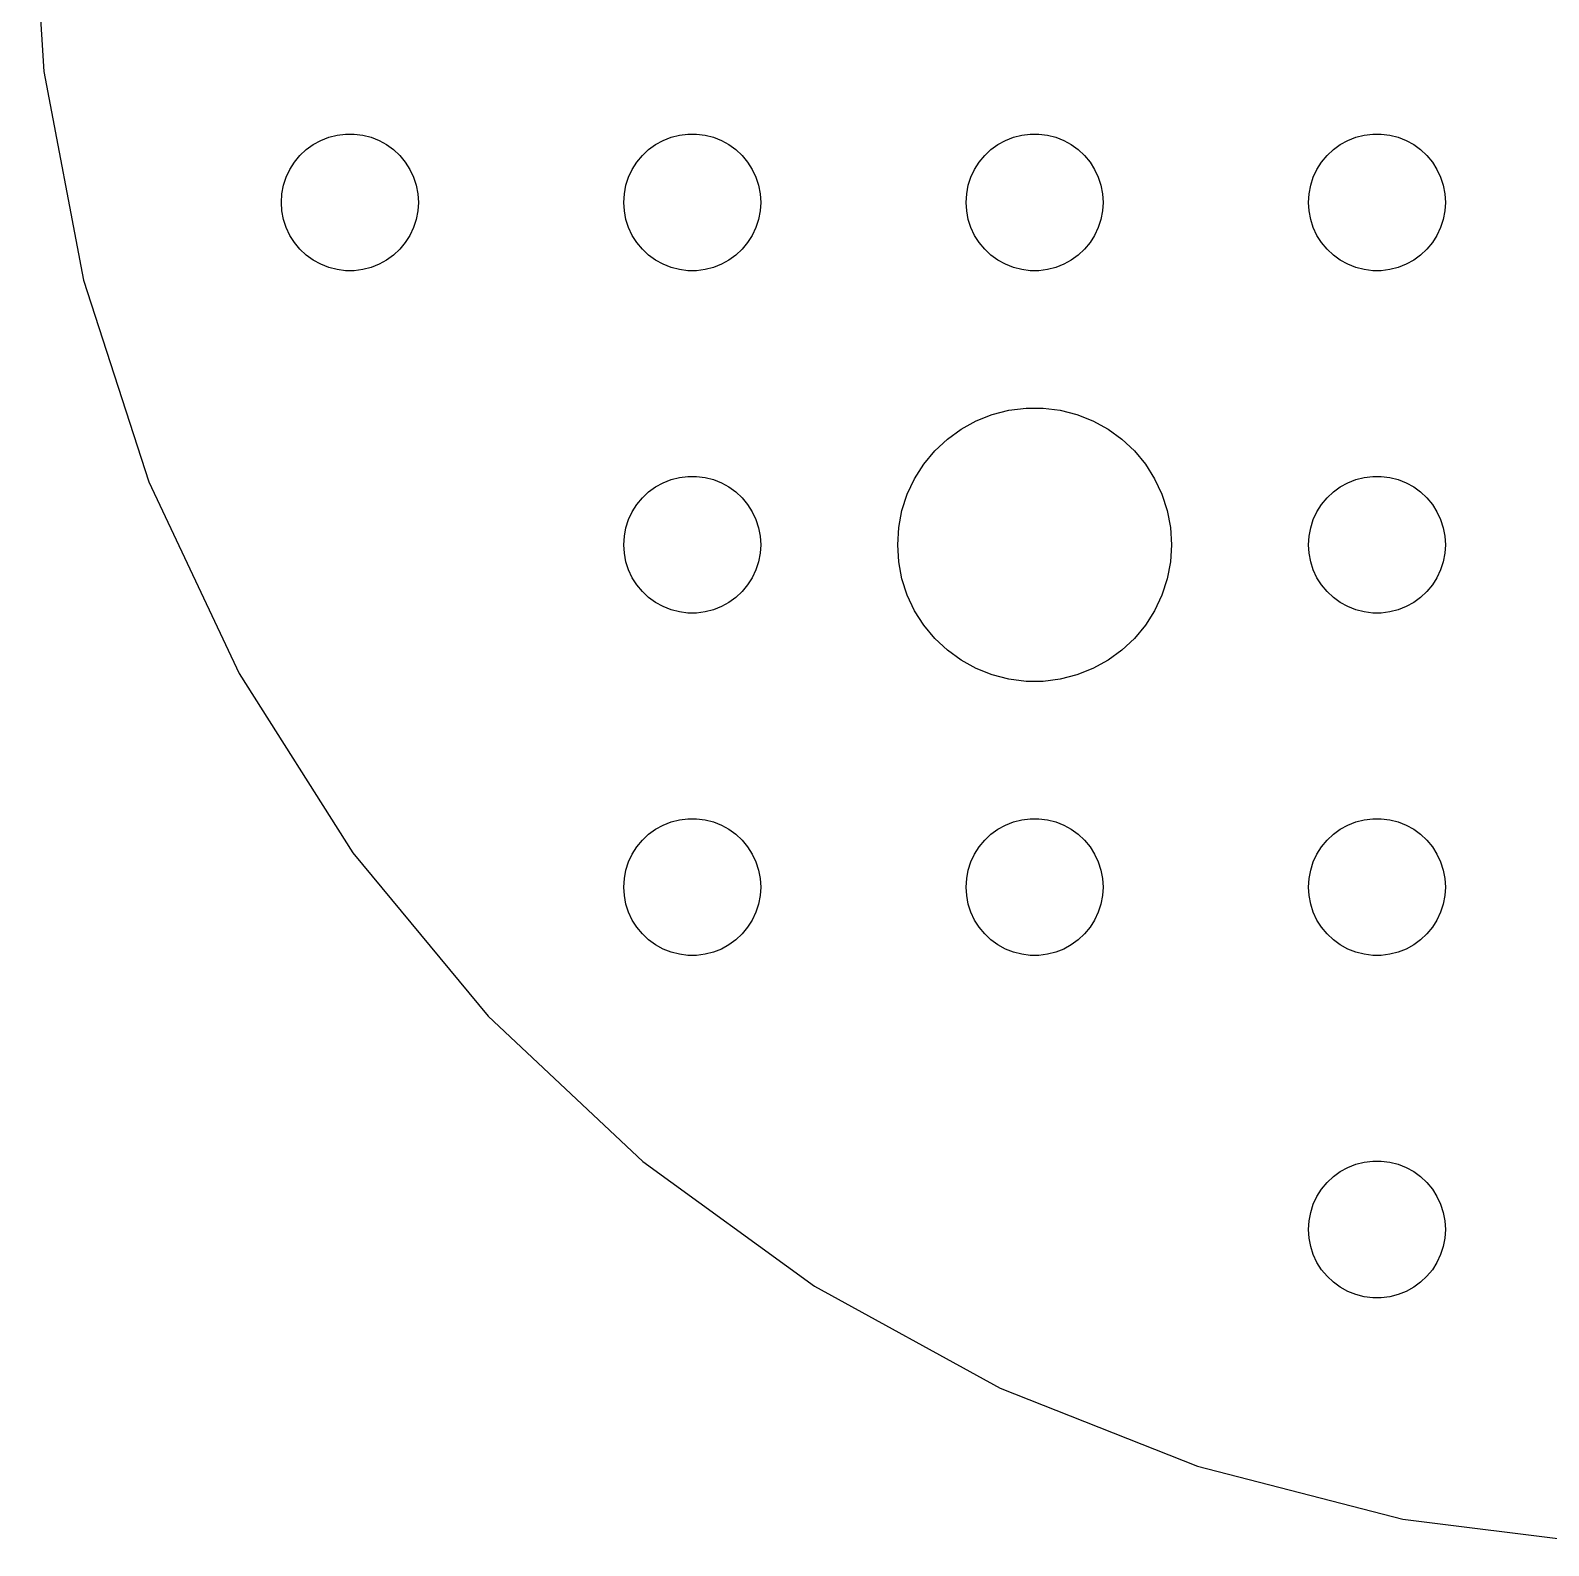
# Model space of a CAD drawing. Header units: metres. Extents: x -37 to 37, y 183 to 477.
# Drawn here: x -37 to -3.74, y 403.07 to 436.27 of the extents above; entities that cross this region are included whole.
import ezdxf

# ---------------------------------------------------------------- set-up
doc = ezdxf.new("R2010")
doc.units = ezdxf.units.M

msp = doc.modelspace()

# ---------------------------------------------------------------- linework, layer by layer
for p, q in [((-37, 440), (-36.7082, 435.363)), ((-36.7082, 435.363), (-35.8376, 430.798)), ((-30.9561, 433.656), (-30.8037, 433.766)), ((-30.8037, 433.766), (-30.6387, 433.857)), ((-30.6387, 433.857), (-30.4635, 433.927)), ((-30.4635, 433.927), (-30.2811, 433.973)), ((-30.2811, 433.973), (-30.0942, 433.997)), ((-30.0942, 433.997), (-29.9058, 433.997)), ((-29.9058, 433.997), (-29.7189, 433.973)), ((-29.7189, 433.973), (-29.5365, 433.927)), ((-29.5365, 433.927), (-29.3613, 433.857)), ((-29.3613, 433.857), (-29.1963, 433.766)), ((-29.1963, 433.766), (-29.0439, 433.656)), ((-23.4561, 433.656), (-23.3037, 433.766)), ((-23.3037, 433.766), (-23.1387, 433.857)), ((-23.1387, 433.857), (-22.9635, 433.927)), ((-22.9635, 433.927), (-22.7811, 433.973)), ((-22.7811, 433.973), (-22.5942, 433.997)), ((-22.5942, 433.997), (-22.4058, 433.997)), ((-22.4058, 433.997), (-22.2189, 433.973)), ((-22.2189, 433.973), (-22.0365, 433.927)), ((-22.0365, 433.927), (-21.8613, 433.857)), ((-21.8613, 433.857), (-21.6963, 433.766)), ((-21.6963, 433.766), (-21.5439, 433.656)), ((-15.9561, 433.656), (-15.8037, 433.766)), ((-15.8037, 433.766), (-15.6387, 433.857)), ((-15.6387, 433.857), (-15.4635, 433.927)), ((-15.4635, 433.927), (-15.2811, 433.973)), ((-15.2811, 433.973), (-15.0942, 433.997)), ((-15.0942, 433.997), (-14.9058, 433.997)), ((-14.9058, 433.997), (-14.7189, 433.973)), ((-14.7189, 433.973), (-14.5365, 433.927)), ((-14.5365, 433.927), (-14.3613, 433.857)), ((-14.3613, 433.857), (-14.1963, 433.766)), ((-14.1963, 433.766), (-14.0439, 433.656)), ((-8.45613, 433.656), (-8.30373, 433.766)), ((-8.30373, 433.766), (-8.13866, 433.857)), ((-8.13866, 433.857), (-7.96352, 433.927)), ((-7.96352, 433.927), (-7.78107, 433.973)), ((-7.78107, 433.973), (-7.59418, 433.997)), ((-7.59418, 433.997), (-7.40581, 433.997)), ((-7.40581, 433.997), (-7.21892, 433.973)), ((-7.21892, 433.973), (-7.03647, 433.927)), ((-7.03647, 433.927), (-6.86133, 433.857)), ((-6.86133, 433.857), (-6.69626, 433.766)), ((-6.69626, 433.766), (-6.54385, 433.656)), ((-31.3145, 433.223), (-31.2135, 433.382)), ((-31.2135, 433.382), (-31.0934, 433.527)), ((-31.0934, 433.527), (-30.9561, 433.656)), ((-29.0439, 433.656), (-28.9065, 433.527)), ((-28.9065, 433.527), (-28.7865, 433.382)), ((-28.7865, 433.382), (-28.6855, 433.223)), ((-23.8145, 433.223), (-23.7135, 433.382)), ((-23.7135, 433.382), (-23.5934, 433.527)), ((-23.5934, 433.527), (-23.4561, 433.656)), ((-21.5439, 433.656), (-21.4065, 433.527)), ((-21.4065, 433.527), (-21.2865, 433.382)), ((-21.2865, 433.382), (-21.1855, 433.223)), ((-16.3145, 433.223), (-16.2135, 433.382)), ((-16.2135, 433.382), (-16.0934, 433.527)), ((-16.0934, 433.527), (-15.9561, 433.656)), ((-14.0439, 433.656), (-13.9065, 433.527)), ((-13.9065, 433.527), (-13.7865, 433.382)), ((-13.7865, 433.382), (-13.6855, 433.223)), ((-8.81445, 433.223), (-8.71352, 433.382)), ((-8.71352, 433.382), (-8.59344, 433.527)), ((-8.59344, 433.527), (-8.45613, 433.656)), ((-6.54385, 433.656), (-6.40654, 433.527)), ((-6.40654, 433.527), (-6.28647, 433.382)), ((-6.28647, 433.382), (-6.18553, 433.223)), ((-31.4529, 432.873), (-31.3947, 433.052)), ((-31.3947, 433.052), (-31.3145, 433.223)), ((-28.6855, 433.223), (-28.6053, 433.052)), ((-28.6053, 433.052), (-28.5471, 432.873)), ((-23.9529, 432.873), (-23.8947, 433.052)), ((-23.8947, 433.052), (-23.8145, 433.223)), ((-21.1855, 433.223), (-21.1053, 433.052)), ((-21.1053, 433.052), (-21.0471, 432.873)), ((-16.4529, 432.873), (-16.3947, 433.052)), ((-16.3947, 433.052), (-16.3145, 433.223)), ((-13.6855, 433.223), (-13.6053, 433.052)), ((-13.6053, 433.052), (-13.5471, 432.873)), ((-8.95287, 432.873), (-8.89465, 433.052)), ((-8.89465, 433.052), (-8.81445, 433.223)), ((-6.18553, 433.223), (-6.10533, 433.052)), ((-6.10533, 433.052), (-6.04712, 432.873)), ((-31.4882, 432.688), (-31.4529, 432.873)), ((-28.5471, 432.873), (-28.5118, 432.688)), ((-23.9882, 432.688), (-23.9529, 432.873)), ((-21.0471, 432.873), (-21.0118, 432.688)), ((-16.4882, 432.688), (-16.4529, 432.873)), ((-13.5471, 432.873), (-13.5118, 432.688)), ((-8.98816, 432.688), (-8.95287, 432.873)), ((-6.04712, 432.873), (-6.01183, 432.688)), ((-31.5, 432.5), (-31.4882, 432.688)), ((-31.4882, 432.312), (-31.5, 432.5)), ((-28.5118, 432.688), (-28.5, 432.5)), ((-28.5, 432.5), (-28.5118, 432.312)), ((-24, 432.5), (-23.9882, 432.688)), ((-23.9882, 432.312), (-24, 432.5)), ((-21.0118, 432.688), (-21, 432.5)), ((-21, 432.5), (-21.0118, 432.312)), ((-16.5, 432.5), (-16.4882, 432.688)), ((-16.4882, 432.312), (-16.5, 432.5)), ((-13.5118, 432.688), (-13.5, 432.5)), ((-13.5, 432.5), (-13.5118, 432.312)), ((-9, 432.5), (-8.98816, 432.688)), ((-8.98816, 432.312), (-9, 432.5)), ((-6.01183, 432.688), (-6, 432.5)), ((-6, 432.5), (-6.01183, 432.312)), ((-31.4529, 432.127), (-31.4882, 432.312)), ((-31.3947, 431.948), (-31.4529, 432.127)), ((-28.5471, 432.127), (-28.6053, 431.948)), ((-28.5118, 432.312), (-28.5471, 432.127)), ((-23.9529, 432.127), (-23.9882, 432.312)), ((-23.8947, 431.948), (-23.9529, 432.127)), ((-21.0471, 432.127), (-21.1053, 431.948)), ((-21.0118, 432.312), (-21.0471, 432.127)), ((-16.4529, 432.127), (-16.4882, 432.312)), ((-16.3947, 431.948), (-16.4529, 432.127)), ((-13.5471, 432.127), (-13.6053, 431.948)), ((-13.5118, 432.312), (-13.5471, 432.127)), ((-8.95287, 432.127), (-8.98816, 432.312)), ((-8.89465, 431.948), (-8.95287, 432.127)), ((-6.04712, 432.127), (-6.10533, 431.948)), ((-6.01183, 432.312), (-6.04712, 432.127)), ((-31.3145, 431.777), (-31.3947, 431.948)), ((-31.2135, 431.618), (-31.3145, 431.777)), ((-28.6855, 431.777), (-28.7865, 431.618)), ((-28.6053, 431.948), (-28.6855, 431.777)), ((-23.8145, 431.777), (-23.8947, 431.948)), ((-23.7135, 431.618), (-23.8145, 431.777)), ((-21.1855, 431.777), (-21.2865, 431.618)), ((-21.1053, 431.948), (-21.1855, 431.777)), ((-16.3145, 431.777), (-16.3947, 431.948)), ((-16.2135, 431.618), (-16.3145, 431.777)), ((-13.6855, 431.777), (-13.7865, 431.618)), ((-13.6053, 431.948), (-13.6855, 431.777)), ((-8.81445, 431.777), (-8.89465, 431.948)), ((-8.71352, 431.618), (-8.81445, 431.777)), ((-6.18553, 431.777), (-6.28647, 431.618)), ((-6.10533, 431.948), (-6.18553, 431.777)), ((-31.0934, 431.473), (-31.2135, 431.618)), ((-30.9561, 431.344), (-31.0934, 431.473)), ((-28.9065, 431.473), (-29.0439, 431.344)), ((-28.7865, 431.618), (-28.9065, 431.473)), ((-23.5934, 431.473), (-23.7135, 431.618)), ((-23.4561, 431.344), (-23.5934, 431.473)), ((-21.4065, 431.473), (-21.5439, 431.344)), ((-21.2865, 431.618), (-21.4065, 431.473)), ((-16.0934, 431.473), (-16.2135, 431.618)), ((-15.9561, 431.344), (-16.0934, 431.473)), ((-13.9065, 431.473), (-14.0439, 431.344)), ((-13.7865, 431.618), (-13.9065, 431.473)), ((-8.59344, 431.473), (-8.71352, 431.618)), ((-8.45613, 431.344), (-8.59344, 431.473)), ((-6.40654, 431.473), (-6.54385, 431.344)), ((-6.28647, 431.618), (-6.40654, 431.473)), ((-30.8037, 431.234), (-30.9561, 431.344)), ((-30.6387, 431.143), (-30.8037, 431.234)), ((-30.4635, 431.073), (-30.6387, 431.143)), ((-30.2811, 431.027), (-30.4635, 431.073)), ((-29.5365, 431.073), (-29.7189, 431.027)), ((-29.3613, 431.143), (-29.5365, 431.073)), ((-29.1963, 431.234), (-29.3613, 431.143)), ((-29.0439, 431.344), (-29.1963, 431.234)), ((-23.3037, 431.234), (-23.4561, 431.344)), ((-23.1387, 431.143), (-23.3037, 431.234)), ((-22.9635, 431.073), (-23.1387, 431.143)), ((-22.7811, 431.027), (-22.9635, 431.073)), ((-22.0365, 431.073), (-22.2189, 431.027)), ((-21.8613, 431.143), (-22.0365, 431.073)), ((-21.6963, 431.234), (-21.8613, 431.143)), ((-21.5439, 431.344), (-21.6963, 431.234)), ((-15.8037, 431.234), (-15.9561, 431.344)), ((-15.6387, 431.143), (-15.8037, 431.234)), ((-15.4635, 431.073), (-15.6387, 431.143)), ((-15.2811, 431.027), (-15.4635, 431.073)), ((-14.5365, 431.073), (-14.7189, 431.027)), ((-14.3613, 431.143), (-14.5365, 431.073)), ((-14.1963, 431.234), (-14.3613, 431.143)), ((-14.0439, 431.344), (-14.1963, 431.234)), ((-8.30373, 431.234), (-8.45613, 431.344)), ((-8.13866, 431.143), (-8.30373, 431.234)), ((-7.96352, 431.073), (-8.13866, 431.143)), ((-7.78107, 431.027), (-7.96352, 431.073)), ((-7.03647, 431.073), (-7.21892, 431.027)), ((-6.86133, 431.143), (-7.03647, 431.073)), ((-6.69626, 431.234), (-6.86133, 431.143)), ((-6.54385, 431.344), (-6.69626, 431.234)), ((-35.8376, 430.798), (-34.4017, 426.379)), ((-30.0942, 431.003), (-30.2811, 431.027)), ((-29.9058, 431.003), (-30.0942, 431.003)), ((-29.7189, 431.027), (-29.9058, 431.003)), ((-22.5942, 431.003), (-22.7811, 431.027)), ((-22.4058, 431.003), (-22.5942, 431.003)), ((-22.2189, 431.027), (-22.4058, 431.003)), ((-15.0942, 431.003), (-15.2811, 431.027)), ((-14.9058, 431.003), (-15.0942, 431.003)), ((-14.7189, 431.027), (-14.9058, 431.003)), ((-7.59418, 431.003), (-7.78107, 431.027)), ((-7.40581, 431.003), (-7.59418, 431.003)), ((-7.21892, 431.027), (-7.40581, 431.003)), ((-16.2773, 427.714), (-15.927, 427.853)), ((-15.927, 427.853), (-15.5621, 427.947)), ((-15.5621, 427.947), (-15.1884, 427.994)), ((-15.1884, 427.994), (-14.8116, 427.994)), ((-14.8116, 427.994), (-14.4379, 427.947)), ((-14.4379, 427.947), (-14.0729, 427.853)), ((-14.0729, 427.853), (-13.7227, 427.714)), ((-16.9123, 427.312), (-16.6075, 427.533)), ((-16.6075, 427.533), (-16.2773, 427.714)), ((-13.7227, 427.714), (-13.3925, 427.533)), ((-13.3925, 427.533), (-13.0877, 427.312)), ((-17.1869, 427.054), (-16.9123, 427.312)), ((-13.0877, 427.312), (-12.8131, 427.054)), ((-17.6289, 426.445), (-17.427, 426.763)), ((-17.427, 426.763), (-17.1869, 427.054)), ((-12.8131, 427.054), (-12.5729, 426.763)), ((-12.5729, 426.763), (-12.3711, 426.445)), ((-23.1387, 426.357), (-22.9635, 426.427)), ((-22.9635, 426.427), (-22.7811, 426.473)), ((-22.7811, 426.473), (-22.5942, 426.497)), ((-22.5942, 426.497), (-22.4058, 426.497)), ((-22.4058, 426.497), (-22.2189, 426.473)), ((-22.2189, 426.473), (-22.0365, 426.427)), ((-22.0365, 426.427), (-21.8613, 426.357)), ((-17.7893, 426.104), (-17.6289, 426.445)), ((-12.3711, 426.445), (-12.2107, 426.104)), ((-8.13866, 426.357), (-7.96352, 426.427)), ((-7.96352, 426.427), (-7.78107, 426.473)), ((-7.78107, 426.473), (-7.59418, 426.497)), ((-7.59418, 426.497), (-7.40581, 426.497)), ((-7.40581, 426.497), (-7.21892, 426.473)), ((-7.21892, 426.473), (-7.03647, 426.427)), ((-7.03647, 426.427), (-6.86133, 426.357)), ((-34.4017, 426.379), (-32.4233, 422.175)), ((-23.5934, 426.027), (-23.4561, 426.156)), ((-23.4561, 426.156), (-23.3037, 426.266)), ((-23.3037, 426.266), (-23.1387, 426.357)), ((-21.8613, 426.357), (-21.6963, 426.266)), ((-21.6963, 426.266), (-21.5439, 426.156)), ((-21.5439, 426.156), (-21.4065, 426.027)), ((-17.9057, 425.746), (-17.7893, 426.104)), ((-12.2107, 426.104), (-12.0942, 425.746)), ((-8.59344, 426.027), (-8.45613, 426.156)), ((-8.45613, 426.156), (-8.30373, 426.266)), ((-8.30373, 426.266), (-8.13866, 426.357)), ((-6.86133, 426.357), (-6.69626, 426.266)), ((-6.69626, 426.266), (-6.54385, 426.156)), ((-6.54385, 426.156), (-6.40654, 426.027)), ((-23.8145, 425.723), (-23.7135, 425.882)), ((-23.7135, 425.882), (-23.5934, 426.027)), ((-21.4065, 426.027), (-21.2865, 425.882)), ((-21.2865, 425.882), (-21.1855, 425.723)), ((-17.9763, 425.376), (-17.9057, 425.746)), ((-12.0942, 425.746), (-12.0237, 425.376)), ((-8.81445, 425.723), (-8.71352, 425.882)), ((-8.71352, 425.882), (-8.59344, 426.027)), ((-6.40654, 426.027), (-6.28647, 425.882)), ((-6.28647, 425.882), (-6.18553, 425.723)), ((-23.9529, 425.373), (-23.8947, 425.552)), ((-23.8947, 425.552), (-23.8145, 425.723)), ((-21.1855, 425.723), (-21.1053, 425.552)), ((-21.1053, 425.552), (-21.0471, 425.373)), ((-8.95287, 425.373), (-8.89465, 425.552)), ((-8.89465, 425.552), (-8.81445, 425.723)), ((-6.18553, 425.723), (-6.10533, 425.552)), ((-6.10533, 425.552), (-6.04712, 425.373)), ((-24, 425), (-23.9882, 425.188)), ((-23.9882, 425.188), (-23.9529, 425.373)), ((-21.0471, 425.373), (-21.0118, 425.188)), ((-21.0118, 425.188), (-21, 425)), ((-18, 425), (-17.9763, 425.376)), ((-12.0237, 425.376), (-12, 425)), ((-9, 425), (-8.98816, 425.188)), ((-8.98816, 425.188), (-8.95287, 425.373)), ((-6.04712, 425.373), (-6.01183, 425.188)), ((-6.01183, 425.188), (-6, 425)), ((-23.9882, 424.812), (-24, 425)), ((-23.9529, 424.627), (-23.9882, 424.812)), ((-21.0118, 424.812), (-21.0471, 424.627)), ((-21, 425), (-21.0118, 424.812)), ((-17.9763, 424.624), (-18, 425)), ((-12, 425), (-12.0237, 424.624)), ((-8.98816, 424.812), (-9, 425)), ((-8.95287, 424.627), (-8.98816, 424.812)), ((-6.01183, 424.812), (-6.04712, 424.627)), ((-6, 425), (-6.01183, 424.812)), ((-23.8947, 424.448), (-23.9529, 424.627)), ((-23.8145, 424.277), (-23.8947, 424.448)), ((-21.1053, 424.448), (-21.1855, 424.277)), ((-21.0471, 424.627), (-21.1053, 424.448)), ((-17.9057, 424.254), (-17.9763, 424.624)), ((-12.0237, 424.624), (-12.0942, 424.254)), ((-8.89465, 424.448), (-8.95287, 424.627)), ((-8.81445, 424.277), (-8.89465, 424.448)), ((-6.10533, 424.448), (-6.18553, 424.277)), ((-6.04712, 424.627), (-6.10533, 424.448)), ((-23.7135, 424.118), (-23.8145, 424.277)), ((-23.5934, 423.973), (-23.7135, 424.118)), ((-21.2865, 424.118), (-21.4065, 423.973)), ((-21.1855, 424.277), (-21.2865, 424.118)), ((-17.7893, 423.896), (-17.9057, 424.254)), ((-12.0942, 424.254), (-12.2107, 423.896)), ((-8.71352, 424.118), (-8.81445, 424.277)), ((-8.59344, 423.973), (-8.71352, 424.118)), ((-6.28647, 424.118), (-6.40654, 423.973)), ((-6.18553, 424.277), (-6.28647, 424.118)), ((-23.4561, 423.844), (-23.5934, 423.973)), ((-23.3037, 423.734), (-23.4561, 423.844)), ((-23.1387, 423.643), (-23.3037, 423.734)), ((-21.6963, 423.734), (-21.8613, 423.643)), ((-21.5439, 423.844), (-21.6963, 423.734)), ((-21.4065, 423.973), (-21.5439, 423.844)), ((-17.6289, 423.555), (-17.7893, 423.896)), ((-12.2107, 423.896), (-12.3711, 423.555)), ((-8.45613, 423.844), (-8.59344, 423.973)), ((-8.30373, 423.734), (-8.45613, 423.844)), ((-8.13866, 423.643), (-8.30373, 423.734)), ((-6.69626, 423.734), (-6.86133, 423.643)), ((-6.54385, 423.844), (-6.69626, 423.734)), ((-6.40654, 423.973), (-6.54385, 423.844)), ((-22.9635, 423.573), (-23.1387, 423.643)), ((-22.7811, 423.527), (-22.9635, 423.573)), ((-22.5942, 423.503), (-22.7811, 423.527)), ((-22.4058, 423.503), (-22.5942, 423.503)), ((-22.2189, 423.527), (-22.4058, 423.503)), ((-22.0365, 423.573), (-22.2189, 423.527)), ((-21.8613, 423.643), (-22.0365, 423.573)), ((-17.427, 423.237), (-17.6289, 423.555)), ((-12.3711, 423.555), (-12.5729, 423.237)), ((-7.96352, 423.573), (-8.13866, 423.643)), ((-7.78107, 423.527), (-7.96352, 423.573)), ((-7.59418, 423.503), (-7.78107, 423.527)), ((-7.40581, 423.503), (-7.59418, 423.503)), ((-7.21892, 423.527), (-7.40581, 423.503)), ((-7.03647, 423.573), (-7.21892, 423.527)), ((-6.86133, 423.643), (-7.03647, 423.573)), ((-17.1869, 422.946), (-17.427, 423.237)), ((-12.5729, 423.237), (-12.8131, 422.946)), ((-16.9123, 422.688), (-17.1869, 422.946)), ((-12.8131, 422.946), (-13.0877, 422.688)), ((-16.6075, 422.467), (-16.9123, 422.688)), ((-16.2773, 422.286), (-16.6075, 422.467)), ((-13.3925, 422.467), (-13.7227, 422.286)), ((-13.0877, 422.688), (-13.3925, 422.467)), ((-32.4233, 422.175), (-29.9336, 418.252)), ((-15.927, 422.147), (-16.2773, 422.286)), ((-15.5621, 422.053), (-15.927, 422.147)), ((-14.0729, 422.147), (-14.4379, 422.053)), ((-13.7227, 422.286), (-14.0729, 422.147)), ((-15.1884, 422.006), (-15.5621, 422.053)), ((-14.8116, 422.006), (-15.1884, 422.006)), ((-14.4379, 422.053), (-14.8116, 422.006)), ((-23.4561, 418.656), (-23.3037, 418.766)), ((-23.3037, 418.766), (-23.1387, 418.857)), ((-23.1387, 418.857), (-22.9635, 418.927)), ((-22.9635, 418.927), (-22.7811, 418.973)), ((-22.7811, 418.973), (-22.5942, 418.997)), ((-22.5942, 418.997), (-22.4058, 418.997)), ((-22.4058, 418.997), (-22.2189, 418.973)), ((-22.2189, 418.973), (-22.0365, 418.927)), ((-22.0365, 418.927), (-21.8613, 418.857)), ((-21.8613, 418.857), (-21.6963, 418.766)), ((-21.6963, 418.766), (-21.5439, 418.656)), ((-15.9561, 418.656), (-15.8037, 418.766)), ((-15.8037, 418.766), (-15.6387, 418.857)), ((-15.6387, 418.857), (-15.4635, 418.927)), ((-15.4635, 418.927), (-15.2811, 418.973)), ((-15.2811, 418.973), (-15.0942, 418.997)), ((-15.0942, 418.997), (-14.9058, 418.997)), ((-14.9058, 418.997), (-14.7189, 418.973)), ((-14.7189, 418.973), (-14.5365, 418.927)), ((-14.5365, 418.927), (-14.3613, 418.857)), ((-14.3613, 418.857), (-14.1963, 418.766)), ((-14.1963, 418.766), (-14.0439, 418.656)), ((-8.45613, 418.656), (-8.30373, 418.766)), ((-8.30373, 418.766), (-8.13866, 418.857)), ((-8.13866, 418.857), (-7.96352, 418.927)), ((-7.96352, 418.927), (-7.78107, 418.973)), ((-7.78107, 418.973), (-7.59418, 418.997)), ((-7.59418, 418.997), (-7.40581, 418.997)), ((-7.40581, 418.997), (-7.21892, 418.973)), ((-7.21892, 418.973), (-7.03647, 418.927)), ((-7.03647, 418.927), (-6.86133, 418.857)), ((-6.86133, 418.857), (-6.69626, 418.766)), ((-6.69626, 418.766), (-6.54385, 418.656)), ((-23.7135, 418.382), (-23.5934, 418.527)), ((-23.5934, 418.527), (-23.4561, 418.656)), ((-21.5439, 418.656), (-21.4065, 418.527)), ((-21.4065, 418.527), (-21.2865, 418.382)), ((-16.2135, 418.382), (-16.0934, 418.527)), ((-16.0934, 418.527), (-15.9561, 418.656)), ((-14.0439, 418.656), (-13.9065, 418.527)), ((-13.9065, 418.527), (-13.7865, 418.382)), ((-8.71352, 418.382), (-8.59344, 418.527)), ((-8.59344, 418.527), (-8.45613, 418.656)), ((-6.54385, 418.656), (-6.40654, 418.527)), ((-6.40654, 418.527), (-6.28647, 418.382)), ((-29.9336, 418.252), (-26.9718, 414.672)), ((-23.8947, 418.052), (-23.8145, 418.223)), ((-23.8145, 418.223), (-23.7135, 418.382)), ((-21.2865, 418.382), (-21.1855, 418.223)), ((-21.1855, 418.223), (-21.1053, 418.052)), ((-16.3947, 418.052), (-16.3145, 418.223)), ((-16.3145, 418.223), (-16.2135, 418.382)), ((-13.7865, 418.382), (-13.6855, 418.223)), ((-13.6855, 418.223), (-13.6053, 418.052)), ((-8.89465, 418.052), (-8.81445, 418.223)), ((-8.81445, 418.223), (-8.71352, 418.382)), ((-6.28647, 418.382), (-6.18553, 418.223)), ((-6.18553, 418.223), (-6.10533, 418.052)), ((-23.9882, 417.688), (-23.9529, 417.873)), ((-23.9529, 417.873), (-23.8947, 418.052)), ((-21.1053, 418.052), (-21.0471, 417.873)), ((-21.0471, 417.873), (-21.0118, 417.688)), ((-16.4882, 417.688), (-16.4529, 417.873)), ((-16.4529, 417.873), (-16.3947, 418.052)), ((-13.6053, 418.052), (-13.5471, 417.873)), ((-13.5471, 417.873), (-13.5118, 417.688)), ((-8.98816, 417.688), (-8.95287, 417.873)), ((-8.95287, 417.873), (-8.89465, 418.052)), ((-6.10533, 418.052), (-6.04712, 417.873)), ((-6.04712, 417.873), (-6.01183, 417.688)), ((-24, 417.5), (-23.9882, 417.688)), ((-23.9882, 417.312), (-24, 417.5)), ((-21.0118, 417.688), (-21, 417.5)), ((-21, 417.5), (-21.0118, 417.312)), ((-16.5, 417.5), (-16.4882, 417.688)), ((-16.4882, 417.312), (-16.5, 417.5)), ((-13.5118, 417.688), (-13.5, 417.5)), ((-13.5, 417.5), (-13.5118, 417.312)), ((-9, 417.5), (-8.98816, 417.688)), ((-8.98816, 417.312), (-9, 417.5)), ((-6.01183, 417.688), (-6, 417.5)), ((-6, 417.5), (-6.01183, 417.312)), ((-23.9529, 417.127), (-23.9882, 417.312)), ((-23.8947, 416.948), (-23.9529, 417.127)), ((-21.0471, 417.127), (-21.1053, 416.948)), ((-21.0118, 417.312), (-21.0471, 417.127)), ((-16.4529, 417.127), (-16.4882, 417.312)), ((-16.3947, 416.948), (-16.4529, 417.127)), ((-13.5471, 417.127), (-13.6053, 416.948)), ((-13.5118, 417.312), (-13.5471, 417.127)), ((-8.95287, 417.127), (-8.98816, 417.312)), ((-8.89465, 416.948), (-8.95287, 417.127)), ((-6.04712, 417.127), (-6.10533, 416.948)), ((-6.01183, 417.312), (-6.04712, 417.127)), ((-23.8145, 416.777), (-23.8947, 416.948)), ((-23.7135, 416.618), (-23.8145, 416.777)), ((-21.1855, 416.777), (-21.2865, 416.618)), ((-21.1053, 416.948), (-21.1855, 416.777)), ((-16.3145, 416.777), (-16.3947, 416.948)), ((-16.2135, 416.618), (-16.3145, 416.777)), ((-13.6855, 416.777), (-13.7865, 416.618)), ((-13.6053, 416.948), (-13.6855, 416.777)), ((-8.81445, 416.777), (-8.89465, 416.948)), ((-8.71352, 416.618), (-8.81445, 416.777)), ((-6.18553, 416.777), (-6.28647, 416.618)), ((-6.10533, 416.948), (-6.18553, 416.777)), ((-23.5934, 416.473), (-23.7135, 416.618)), ((-23.4561, 416.344), (-23.5934, 416.473)), ((-21.4065, 416.473), (-21.5439, 416.344)), ((-21.2865, 416.618), (-21.4065, 416.473)), ((-16.0934, 416.473), (-16.2135, 416.618)), ((-15.9561, 416.344), (-16.0934, 416.473)), ((-13.9065, 416.473), (-14.0439, 416.344)), ((-13.7865, 416.618), (-13.9065, 416.473)), ((-8.59344, 416.473), (-8.71352, 416.618)), ((-8.45613, 416.344), (-8.59344, 416.473)), ((-6.40654, 416.473), (-6.54385, 416.344)), ((-6.28647, 416.618), (-6.40654, 416.473)), ((-23.3037, 416.234), (-23.4561, 416.344)), ((-23.1387, 416.143), (-23.3037, 416.234)), ((-22.9635, 416.073), (-23.1387, 416.143)), ((-21.8613, 416.143), (-22.0365, 416.073)), ((-21.6963, 416.234), (-21.8613, 416.143)), ((-21.5439, 416.344), (-21.6963, 416.234)), ((-15.8037, 416.234), (-15.9561, 416.344)), ((-15.6387, 416.143), (-15.8037, 416.234)), ((-15.4635, 416.073), (-15.6387, 416.143)), ((-14.3613, 416.143), (-14.5365, 416.073)), ((-14.1963, 416.234), (-14.3613, 416.143)), ((-14.0439, 416.344), (-14.1963, 416.234)), ((-8.30373, 416.234), (-8.45613, 416.344)), ((-8.13866, 416.143), (-8.30373, 416.234)), ((-7.96352, 416.073), (-8.13866, 416.143)), ((-6.86133, 416.143), (-7.03647, 416.073)), ((-6.69626, 416.234), (-6.86133, 416.143)), ((-6.54385, 416.344), (-6.69626, 416.234)), ((-22.7811, 416.027), (-22.9635, 416.073)), ((-22.5942, 416.003), (-22.7811, 416.027)), ((-22.4058, 416.003), (-22.5942, 416.003)), ((-22.2189, 416.027), (-22.4058, 416.003)), ((-22.0365, 416.073), (-22.2189, 416.027)), ((-15.2811, 416.027), (-15.4635, 416.073)), ((-15.0942, 416.003), (-15.2811, 416.027)), ((-14.9058, 416.003), (-15.0942, 416.003)), ((-14.7189, 416.027), (-14.9058, 416.003)), ((-14.5365, 416.073), (-14.7189, 416.027)), ((-7.78107, 416.027), (-7.96352, 416.073)), ((-7.59418, 416.003), (-7.78107, 416.027)), ((-7.40581, 416.003), (-7.59418, 416.003)), ((-7.21892, 416.027), (-7.40581, 416.003)), ((-7.03647, 416.073), (-7.21892, 416.027)), ((-26.9718, 414.672), (-23.5847, 411.491)), ((-23.5847, 411.491), (-19.8256, 408.76)), ((-8.13866, 411.357), (-7.96352, 411.427)), ((-7.96352, 411.427), (-7.78107, 411.473)), ((-7.78107, 411.473), (-7.59418, 411.497)), ((-7.59418, 411.497), (-7.40581, 411.497)), ((-7.40581, 411.497), (-7.21892, 411.473)), ((-7.21892, 411.473), (-7.03647, 411.427)), ((-7.03647, 411.427), (-6.86133, 411.357)), ((-8.59344, 411.027), (-8.45613, 411.156)), ((-8.45613, 411.156), (-8.30373, 411.266)), ((-8.30373, 411.266), (-8.13866, 411.357)), ((-6.86133, 411.357), (-6.69626, 411.266)), ((-6.69626, 411.266), (-6.54385, 411.156)), ((-6.54385, 411.156), (-6.40654, 411.027)), ((-8.81445, 410.723), (-8.71352, 410.882)), ((-8.71352, 410.882), (-8.59344, 411.027)), ((-6.40654, 411.027), (-6.28647, 410.882)), ((-6.28647, 410.882), (-6.18553, 410.723)), ((-8.95287, 410.373), (-8.89465, 410.552)), ((-8.89465, 410.552), (-8.81445, 410.723)), ((-6.18553, 410.723), (-6.10533, 410.552)), ((-6.10533, 410.552), (-6.04712, 410.373)), ((-9, 410), (-8.98816, 410.188)), ((-8.98816, 410.188), (-8.95287, 410.373)), ((-6.04712, 410.373), (-6.01183, 410.188)), ((-6.01183, 410.188), (-6, 410)), ((-8.98816, 409.812), (-9, 410)), ((-8.95287, 409.627), (-8.98816, 409.812)), ((-6.01183, 409.812), (-6.04712, 409.627)), ((-6, 410), (-6.01183, 409.812)), ((-8.89465, 409.448), (-8.95287, 409.627)), ((-8.81445, 409.277), (-8.89465, 409.448)), ((-6.10533, 409.448), (-6.18553, 409.277)), ((-6.04712, 409.627), (-6.10533, 409.448)), ((-8.71352, 409.118), (-8.81445, 409.277)), ((-8.59344, 408.973), (-8.71352, 409.118)), ((-6.28647, 409.118), (-6.40654, 408.973)), ((-6.18553, 409.277), (-6.28647, 409.118)), ((-8.45613, 408.844), (-8.59344, 408.973)), ((-8.30373, 408.734), (-8.45613, 408.844)), ((-6.54385, 408.844), (-6.69626, 408.734)), ((-6.40654, 408.973), (-6.54385, 408.844)), ((-19.8256, 408.76), (-15.7538, 406.521)), ((-8.13866, 408.643), (-8.30373, 408.734)), ((-7.96352, 408.573), (-8.13866, 408.643)), ((-7.78107, 408.527), (-7.96352, 408.573)), ((-7.59418, 408.503), (-7.78107, 408.527)), ((-7.40581, 408.503), (-7.59418, 408.503)), ((-7.21892, 408.527), (-7.40581, 408.503)), ((-7.03647, 408.573), (-7.21892, 408.527)), ((-6.86133, 408.643), (-7.03647, 408.573)), ((-6.69626, 408.734), (-6.86133, 408.643)), ((-15.7538, 406.521), (-11.4336, 404.811)), ((-11.4336, 404.811), (-6.93311, 403.655)), ((-6.93311, 403.655), (-2.32324, 403.073))]:
    msp.add_line(p, q)

doc.saveas('drawing.dxf')
